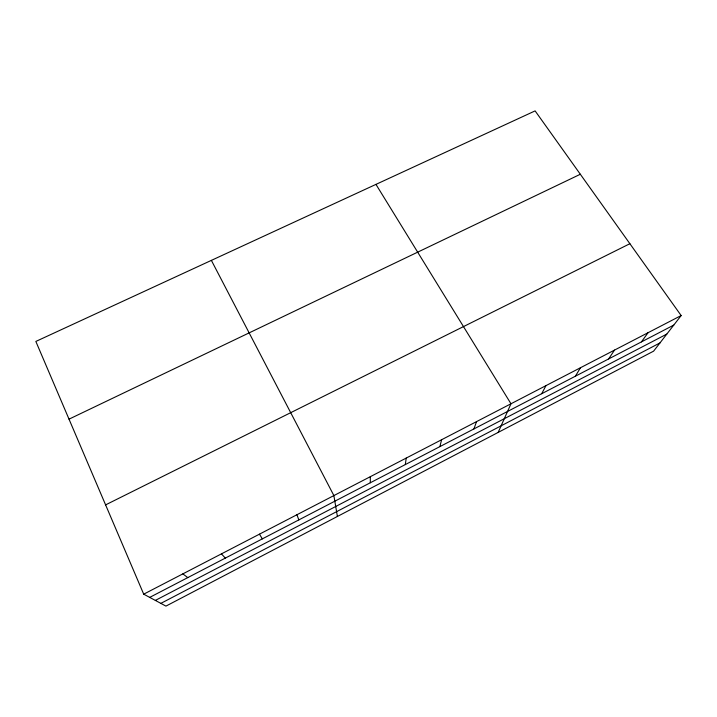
<?xml version="1.0" encoding="UTF-8"?>
<svg xmlns="http://www.w3.org/2000/svg" width="717" height="717" viewBox="0 0 717 717"><rect width="100%" height="100%" fill="white"/><g stroke="black" fill="none" stroke-linecap="round" stroke-linejoin="round"><path stroke-width="1.08" d="M405.329 464.571L406.207 458.082M439.862 446.628L441.618 439.727M473.928 428.927L476.536 421.623M498.154 432.423L510.979 403.77L375.959 184.386M541.693 393.714L545.969 385.629M575.393 376.201L580.474 367.749M608.634 358.93L614.496 350.111M641.419 341.892L648.051 332.715M681.15 315.552L653.608 351.151L165.941 606.107L143.705 594.169L35.85 341.435L535.115 110.893L681.15 315.552L143.705 594.169M155.338 600.416L666.81 334.086M160.85 603.382L659.954 342.941M149.701 597.395L673.774 325.088M105.596 504.885L629.885 243.708M69.011 419.158L580.331 174.258M182.853 573.878L187.782 577.606M221.436 553.874L225.326 558.095M259.455 534.165L262.341 538.861M211.381 260.388L333.88 495.581L337.402 516.464M296.937 514.734L298.837 519.906M370.304 476.706L370.322 482.756"/></g></svg>
